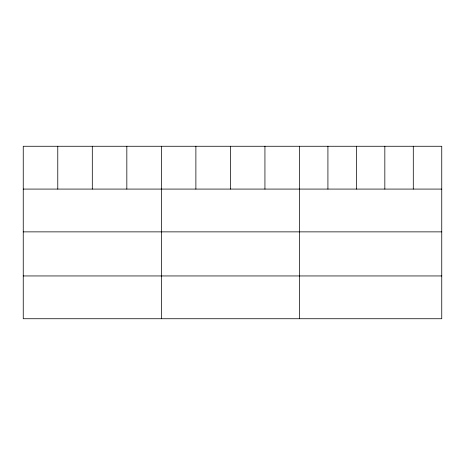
<?xml version="1.0" encoding="UTF-8"?>
<svg xmlns="http://www.w3.org/2000/svg" width="465" height="465" viewBox="0 0 465 465"><rect width="100%" height="100%" fill="white"/><g stroke="black" fill="none" stroke-linecap="round" stroke-linejoin="round"><path stroke-width="0.7" d="M441.75 189.081L441.75 318.734L23.25 318.734L23.25 146.266L441.75 146.266L441.75 189.081L23.25 189.081M23.25 231.866L441.75 231.866M23.25 275.948L441.75 275.948M413.292 146.266L413.292 189.081M384.834 146.266L384.834 189.081M356.376 146.266L356.376 189.081M327.918 146.266L327.918 189.081M299.46 146.266L299.46 318.734M264.934 146.266L264.934 189.081M230.407 146.266L230.407 189.081M195.881 146.266L195.881 189.081M161.355 146.266L161.355 318.734M126.829 146.266L126.829 189.081M92.303 146.266L92.303 189.081M57.776 146.266L57.776 189.081"/></g></svg>
